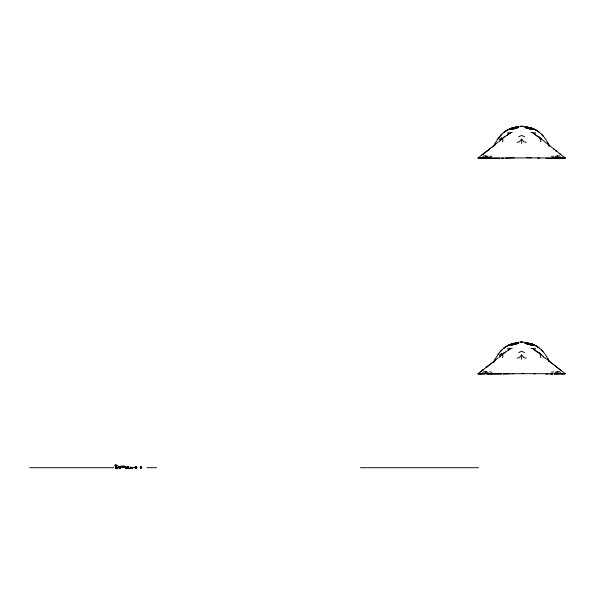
<?xml version="1.0" encoding="UTF-8"?>
<svg xmlns="http://www.w3.org/2000/svg" width="595" height="595" viewBox="0 0 595 595"><rect width="100%" height="100%" fill="white"/><g stroke="black" fill="none" stroke-linecap="round" stroke-linejoin="round"><path stroke-width="0.89" d="M135.563 467.826C137.713 466.101 135.905 469.009 135.861 467.008C135.303 467.573 137.519 467.246 135.891 467.878C135.236 467.938 137.11 467.038 136.173 467.254C136.463 468.57 137.296 466.584 135.958 467.514C137.244 468.02 135.177 466.212 135.66 467.767C137.817 467.997 135.281 466.019 136.381 467.715C135.943 467.358 135.593 467.425 135.831 468.414C135.653 467.097 135.838 466.592 135.935 467.834C136.53 468.518 136.359 466.249 135.816 467.908C135.422 466.614 137.847 467.692 136.039 467.625C135.556 468.92 136.857 467.506 135.757 466.986C136.947 468.377 136.374 466.577 135.913 467.625C136.597 467.529 136.062 466.978 136.902 467.529M521.629 359.298L521.637 354.947L519.279 357.707L517.04 358.056M521.629 143.514L521.637 139.156L519.279 141.915L517.04 142.264M127.122 467.715L128.498 467.923L128.49 467.135L127.776 466.688L127.3 468.347L127.598 466.458M116.97 467.484C114.887 465.446 117.505 468.094 116.092 468.577C117.773 467.915 115.326 464.45 116.382 468.473M136.181 468.101C135.221 466.666 137.616 467.871 136.062 467.179C135.191 467.529 137.177 467.246 136.53 467.782C136.657 466.844 135.184 467.901 136.523 467.588C137.073 466.837 134.834 467.395 136.419 467.246C135.645 467.804 136.724 467.001 135.905 467.625C136.225 465.84 136.315 469.076 136.5 467.209M115.713 467.968C117.356 469.001 113.801 467.923 116.456 466.688M127.471 468.414C125.56 465.364 128.803 467.878 128.304 467.001C127.516 467.254 126.772 468.377 127.873 467.343C126.333 469.187 130.179 466.517 127.449 468.28M128.17 466.792C129.13 468.704 126.601 467.73 127.947 467.224C129.308 466.763 126.036 467.343 128.498 467.923M141.603 467.425C139.825 467.484 141.082 466.919 141.379 467.514C140.383 467.722 140.242 466.547 141.536 467.663C140.732 466.354 141.112 468.183 140.413 468.213C141.669 468.243 141.104 466.413 140.532 467.7C142.086 468.109 140.732 466.368 140.926 467.491C141.484 468.213 141.937 467.075 140.866 467.179C140.509 469.351 140.026 466.949 140.755 467.164C140.219 468.503 141.112 466.815 141.662 467.529M141.379 467.514L140.413 467.454L141.521 467.373M128.096 466.844L128.156 468.399A3.54 3.533 0 0 0 127.709 468.198L127.494 468.146A1.703 1.696 34.6 0 0 127.159 468.124L125.5 468.354L126.958 468.384A5.013 4.656 39.2 0 1 127.427 468.481L128.513 468.28L127.308 466.859L128.557 467.529L127.3 467.35L128.275 467.261L128.49 468.28L126.973 467.715L127.932 467.767L128.46 468.637L130.387 468.652M127.813 466.473L127.806 466.792M128.483 467.707L127.761 467.179L128.46 468.637M521.629 126.289L523.407 126.348L519.859 126.348L521.629 126.2M127.233 466.83C128.022 466.398 128.713 468.503 127.516 467.663C128.565 466.681 128.022 468.235 127.59 466.83C129.189 470.31 127.099 467.774 128.438 466.822M141.246 467.774C141.045 466.279 139.981 468.875 141.149 467.722M135.935 468.094L135.653 467.023M127.657 466.911C128.654 467.172 128.535 467.789 127.843 467.663C126.847 467.633 129.487 466.978 127.575 468.027C127.947 465.513 128.446 469.224 128.408 468.377C129.271 467.32 120.547 465.416 116.851 468.801L116.226 467.834M136.054 468.027L135.838 467.03L136.292 467.767M136.679 467.67L136.099 467.142L135.653 467.856M128.557 467.529C128.304 467.566 127.583 467.796 127.427 467.7C128.334 466.16 127.843 468.957 127.828 467.469C126.921 468.012 127.88 467.41 127.471 466.807M136.627 467.395L135.794 467.045L135.645 467.878L136.3 467.201L135.653 467.157L136.627 467.514M140.502 467.558C140.145 466.859 141.372 467.603 141.379 467.395M116.553 468.503C116.672 466.242 116.665 469.641 116.382 467.09C115.036 466.011 117.49 467.12 116.531 468.503M123.262 466.919L126.735 467.491L128.304 468.525C125.441 468.087 130.201 466.874 127.449 467.715C127.404 468.503 128.81 466.785 127.68 467.38C128.081 467.41 128.208 467.982 127.59 466.83M130.699 467.737C130.61 466.547 130.796 468.228 130.134 467.856M116.3 468.533C115.995 467.611 115.675 466.145 116.226 466.822M116.189 466.74L115.713 466.8L116.285 466.725M127.211 467.558C130.074 469.403 126.534 466.792 128.408 467.038M135.764 467.863C135.943 466.711 137.118 467.64 135.556 467.707M140.807 467.811C141.699 466.391 140.74 468.719 140.546 467.38C140.874 466.867 141.826 467.975 140.413 466.993M116.27 467.953L116.746 467.358L116.218 467.261M127.888 466.792C128.929 468.823 127.003 466.264 128.237 467.573C128.468 469.418 127.323 467.164 128.178 467.239M135.563 467.558C136.679 467.477 136.575 467.469 135.883 467.254C137.817 467.298 134.812 467.938 136.627 467.261M128.222 467.789C127.449 466.51 127.508 467.32 127.925 467.707M115.713 468.741C116.568 468.124 115.363 468.652 116.233 468.295C117.193 468.049 115.936 466.949 116.917 467.536M120.257 467.179C121.321 467.573 117.698 466.145 120.986 466.584M127.784 466.83L127.694 467.811M129.546 468.652C127.077 468.347 127.843 466.941 127.813 466.844M136.523 467.782C135.645 466.926 136.887 467.514 135.757 467.558M133.592 467.715C135.586 467.93 136.612 467.328 136.426 467.365M116.68 467.722L116.546 468.421L116.799 467.611M127.977 467.908L127.397 466.897M128.185 467.93L128.275 468.458L128.49 468.027M127.553 467.826C128.289 466.963 127.248 467.112 128.141 467.856M135.98 467.737C136.553 466.443 135.467 468.243 136.567 467.224M140.613 467.008C141.29 468.22 140.532 466.428 140.524 467.469C141.61 466.867 141.394 467.901 140.725 467.514M136.619 467.744C135.705 467.439 136.694 466.792 136.054 467.811M128.141 468.354L128.446 468.57L128.416 468.005M136.396 467.276C135.429 467.782 136.21 466.339 136.196 467.73M116.561 468.347L116.65 467.008M127.3 467.425C128.156 467.231 127.033 466.949 127.962 467.64M128.431 467.908C128.49 468.92 127.873 467.789 128.513 468.28M115.846 467.915C116.032 469.143 116.434 467.871 115.854 468.31M136.761 467.484L136.567 467.343M116.107 467.685L115.965 468.592M119.766 467.685L119.372 468.741L119.379 466.725M127.873 467.187L128.26 466.815M140.316 467.558L140.933 468.101M116.456 467.373L116.553 466.711M136.292 467.231C135.452 466.844 136.225 467.856 136.084 467.149M136.225 467.343L135.838 467.03M127.508 466.963L127.761 467.172M537.627 136.679L537.709 136.203L532.503 132.611L531.008 132.432M537.627 352.471L537.709 351.987L532.503 348.395L531.008 348.224M135.995 467.142L135.757 467.313M140.918 467.96L140.732 467.402L140.323 467.826M135.779 467.172L136.01 467.41M120.242 467.298L120.339 466.867M537.709 136.203L540.848 138.724L540.223 140.532L540.914 141.796M537.709 351.987L540.848 354.508L540.223 356.323L540.914 357.58M130.907 467.276L131.086 467.655M127.947 468.079L128.423 468.25M134.924 467.008L135.169 467.402M131.168 467.335C131.376 468.332 130.699 466.421 130.134 467.938M127.799 467.968L127.665 467.558M115.995 468.287C115.921 468.51 116.293 468.875 116.114 467.93M119.781 468.6L119.855 468.109M116.583 467.915L115.713 468.444M132.826 467.7L131.577 467.752L132.306 467.611C130.491 467.752 132.625 467.767 132.306 467.611L132.678 467.789M116.137 467.164L116.174 468.034M119.796 467.164L119.833 468.183M120.324 466.941L119.878 467.261M493.791 362.37C497.1 354.129 503.422 346.022 512.392 343.813L507.639 345.583L503.586 348.38L504.493 347.651M128.49 467.454L128.133 467.544M131.904 467.655L132.41 467.767L131.458 467.715L132.737 467.715L131.339 467.715M127.501 467.008L127.873 467.343L127.352 467.209M141.253 467.469L140.413 467.038L140.837 467.506M132.343 467.625L132.603 467.715M493.969 146.102C497.353 138.07 503.578 130.179 512.392 128.029L507.639 129.792L503.586 132.596L509.967 128.691L516.319 127.293L514.943 127.613M493.969 361.894L495.523 358.547M491.626 147.381L495.605 144.347L478.016 157.98C504.121 158.352 530.331 157.482 556.504 158.173L557.463 155.883L559.702 155.994L560.959 157.928L565.25 157.972L540.848 138.724M491.626 363.173L495.605 360.131L478.016 373.764C504.121 374.143 530.331 373.266 556.504 373.965L557.463 371.667L559.702 371.778L560.959 373.712L565.25 373.757L544.961 357.729M119.863 466.748L119.788 468.034M494.11 361.663L494.698 360.28M494.839 144.146L494.408 145.068L495.523 142.763M130.134 466.993L130.134 468.466L131.391 467.529M140.546 467.045L141.223 467.268M502.351 141.796L503.035 140.532L502.411 138.724L503.63 137.542L510.755 132.611L512.258 132.44M502.351 357.58L503.035 356.316L502.411 354.516L503.63 353.326L510.755 348.395L512.258 348.224M484.516 374.032L485.795 371.674L487.766 372.15L488.726 373.995L501.429 373.98M115.973 468.473L115.713 468.533M128.245 468.101L127.895 467.953M503.489 353.98L504.374 352.59L501.764 354.613M490.235 158.062L490.637 157.995L478.016 157.972L482.307 157.928L483.556 155.994L485.795 155.89L487.766 156.359L488.726 158.21L499.391 158.166M482.307 373.712L483.556 371.778L485.795 371.674L486.762 373.965L488.726 373.995M127.799 467.283L127.427 467.112L127.769 467.41M140.636 467.06L140.732 467.402M497.695 139.148L501.882 134.165L501.027 135.058M498.015 354.494L498.93 353.244M499.264 141.714L500.142 140.554M499.264 357.498L500.142 356.338M116.323 468.354L115.809 468.22M507.58 349.057L508.405 348.075M507.58 133.273L508.405 132.291M120.629 467.484L119.967 468.481M140.539 467.447L140.74 467.157M500.172 351.749L501.882 349.949M127.427 467.239L127.851 467.335M501.369 137.951L499.569 139.535L501.511 137.928M501.369 353.735L499.569 355.327L501.511 353.713M495.39 144.34L493.515 145.857L498.305 141.937M482.389 154.7L483.683 153.599L481.883 154.908M482.389 370.484L483.683 369.383L480.143 372.001M490.682 148.11L486.531 151.39M490.682 363.895L486.531 367.175M509.045 134.009L510.755 132.611L508.613 133.384M508.472 350.254L510.755 348.395L508.613 349.168M498.305 357.721L493.515 361.648L494.906 360.637M507.066 135.586L508.472 134.47M501.764 138.828L504.374 136.805M484.174 153.16L487.878 150.364M499.964 140.591L502.411 138.724M499.964 356.375L502.411 354.516M116.33 468.436L116.285 468.064M486.048 367.509L487.878 366.148M120.406 467.603L120.22 468.503M505.534 346.87L509.967 344.475L515.597 343.203M127.97 467.551L127.427 467.603M131.101 467.744L130.498 467.335L130.952 467.32M518.58 136.835L521.644 135.444L524.664 136.857M132.269 467.796L132.737 467.715M518.58 352.627L521.644 351.236L524.664 352.642M508.137 345.621L510.012 344.869M127.3 467.856L127.427 467.447M516.319 343.084L518.766 342.207L510.971 344.215L514.943 343.404M510.711 345.412L518.803 343.203M518.803 127.419L510.711 129.621L518.007 127.694M511.945 343.992L517.605 342.296M510.986 345.323L518.014 343.479M564.365 157.95L565.25 157.972L552.621 157.995L553.61 158.114M565.25 157.972L561.658 158.158M564.365 373.742L565.25 373.764L559.56 373.965M565.25 373.757L561.658 373.95M517.613 126.519L510.971 128.431L518.766 126.43M513.909 128.862L515.984 128.304M513.909 344.646L515.984 344.089M510.971 344.215L513.225 343.806M551.453 156.433L553.625 156.113M551.453 372.225L553.625 371.897M558.742 158.248L560.959 157.928L554.54 158.21L555.499 156.366L557.463 155.883L558.742 158.248L556.504 158.173M560.959 373.712L554.54 373.995L555.499 372.15L557.463 371.667L558.742 374.032L556.504 373.965M483.698 373.965L478.016 373.764L478.893 373.742M481.6 158.158L478.016 157.98M481.6 373.95L478.016 373.764M128.037 468.153L128.431 468.131M551.669 158.181L552.257 158.173M551.647 373.972L552.257 373.958M491.009 158.173L491.373 158.188M121.722 466.711L123.239 466.636M514.348 157.764L505.609 158.084M511.99 373.66L514.348 373.548M115.817 466.986L114.656 465.312L115.757 464.963L119.394 466.971L118.747 466.963L119.729 466.919M503.482 373.958L509.751 373.742M119.394 466.926L120.785 466.197L123.857 465.848L126.2 467.38L124.682 467.135M120.711 466.718L123.968 466.971M545.92 158.263L552.435 158.203M545.92 374.054L548.002 374.017M501.429 158.196L503.482 158.173M482.649 158.181L483.698 158.181M29.75 467.715L113.957 467.715M116.494 467.715L117.126 467.715M125.404 467.715L128.044 467.722M146.824 467.715L156.649 467.715M360.451 467.715L478.395 467.715M550.226 373.987L552.435 373.987M491.619 373.972L491.009 373.958M526.538 157.69L531.276 157.876M533.507 373.742L535.493 373.809M537.657 158.084L539.784 158.173M521.629 373.281L524.024 373.452M524.493 126.43L532.294 128.431L530.033 128.014M524.493 342.207L532.294 344.215L528.315 343.404M482.307 157.928L484.516 158.248L485.795 155.89L486.762 158.173M526.225 142.264L523.987 141.922L521.637 139.156M526.225 358.049L523.987 357.707L521.637 354.947M122.458 466.8L123.946 467.03M489.64 156.098L491.812 156.44M489.64 371.89L491.812 372.232M527.661 343.203C537.582 344.066 544.998 352.247 548.858 360.853L547.735 358.547L548.426 359.93M526.947 127.293L528.323 127.613L526.947 127.293C537.545 127.999 545.503 136.798 549.289 146.102L548.568 144.496L549.155 145.879M530.033 343.806L532.294 344.215L525.653 342.296M122.674 467.075L124.095 467.335M122.674 467.105L127.233 467.975M531.313 128.208L532.294 128.431M525.251 343.479L532.555 345.412M525.251 127.694L532.555 129.621L524.463 127.419M532.28 345.323L524.463 343.203M527.282 344.089L529.349 344.646M527.282 128.304L529.349 128.862M525.653 126.519L528.702 127.419M122.087 466.696L123.106 466.993M534.645 133.384L532.503 132.611L534.221 134.009M534.645 349.168L532.503 348.395L536.898 351.935M533.254 344.869L535.128 345.621M537.731 131.086L533.291 128.691L530.866 128.029L535.626 129.799L539.68 132.596M537.731 346.87L533.291 344.475L530.866 343.813L535.626 345.583L539.68 348.38M548.352 144.853L549.743 145.857M548.352 360.637L551.632 363.173M561.382 370.692L557.218 367.509M555.38 150.364L556.734 151.39L555.514 150.453M540.848 354.508L543.295 356.383M555.514 366.237L556.734 367.175L552.577 363.895M541.502 138.806L538.899 136.798L540.223 138.88M541.502 354.598L538.899 352.59L539.784 353.973M553.67 149.048L554.339 149.576M534.786 134.47L536.898 136.143M559.583 153.599L560.877 154.7M542.238 350.849L541.383 349.949L543.086 351.749M541.383 134.165L543.086 135.965L542.238 135.058M534.868 132.298L535.686 133.273M534.868 348.082L535.686 349.057M543.123 356.331L544.44 358.086M116.635 466.487L115.757 464.963L116.88 465.707L115.757 464.963L116.189 465.759M547.735 142.763L548.858 145.068M548.568 360.28L549.155 361.663M505.549 136.203L505.638 136.686M505.549 351.987L505.638 352.471M521.629 341.976L519.859 342.125L523.407 342.125L521.629 341.976M128.304 468.525L123.448 467.261L128.304 468.525M532.629 344.26L530.866 343.813L533.291 344.475L532.629 344.26M532.629 128.475L530.866 128.029L533.291 128.691L532.622 128.483"/></g></svg>
